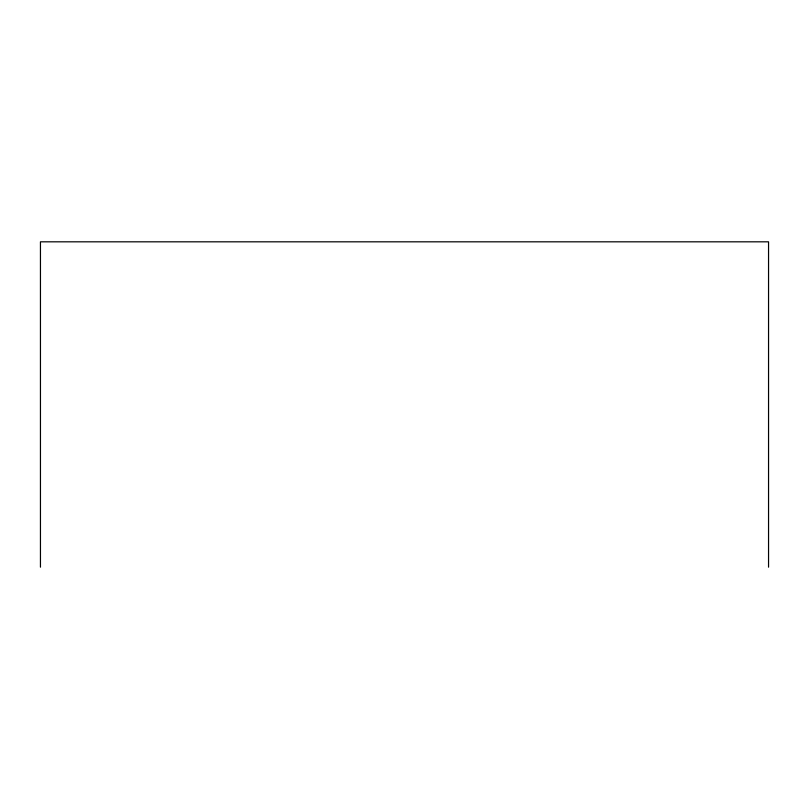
<?xml version="1.0" encoding="UTF-8"?>
<svg xmlns="http://www.w3.org/2000/svg" width="809" height="809" viewBox="0 0 809 809"><rect width="100%" height="100%" fill="white"/><g stroke="black" fill="none" stroke-linecap="round" stroke-linejoin="round"><path stroke-width="1.21" d="M768.55 567.18L768.55 241.82L40.45 241.82L40.45 567.18"/></g></svg>
